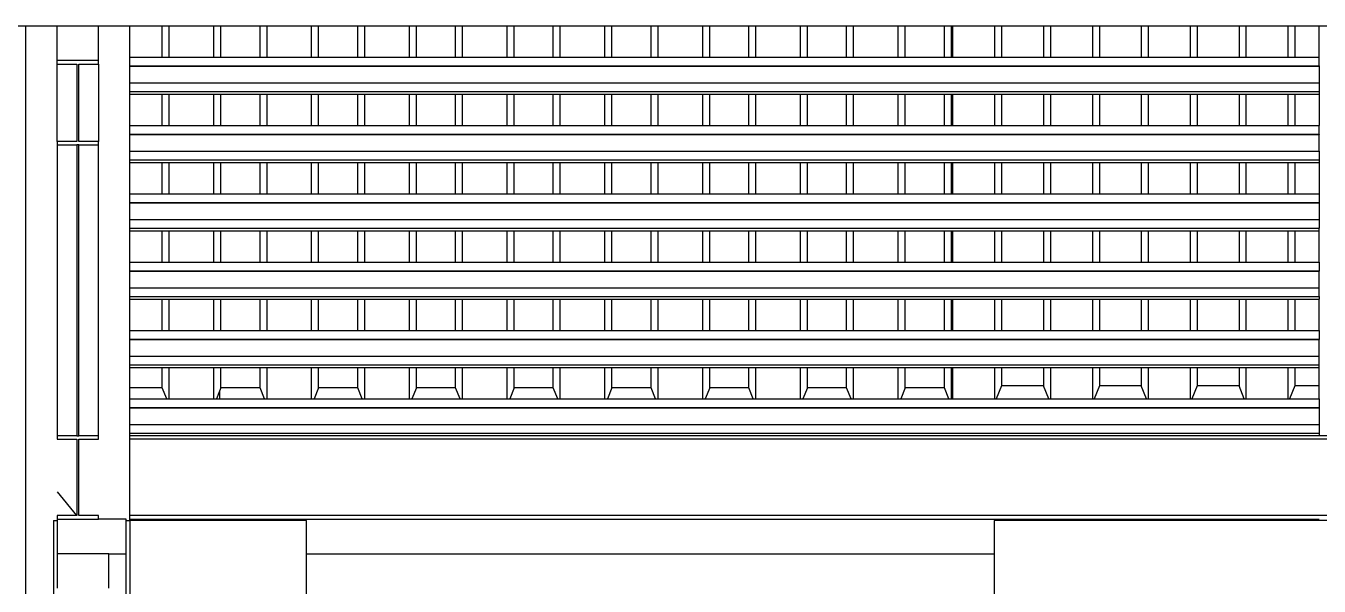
# Model space of a CAD drawing. Extents: x -49.7 to 49.7, y -10.2 to 18.8.
# Drawn here: x -10.637 to -6.901, y 11.477 to 13.094 of the extents above; entities that cross this region are included whole.
import ezdxf

# ---------------------------------------------------------------- set-up
doc = ezdxf.new("R2010")
doc.units = 0
doc.layers.get('0').update_dxf_attribs({"linetype": 'CONTINUOUS'})
doc.layers.add('SECTIONCUTEDGES', color=7, linetype='CONTINUOUS')

msp = doc.modelspace()

# ---------------------------------------------------------------- linework, layer by layer
for p, q in [((-10.7407, 13.0943), (-10.6368, 13.0943)), ((-10.6368, 8.2963), (-10.6368, 13.0943)), ((-10.6368, 13.0943), (-10.5468, 13.0943)), ((-10.5468, 13.0943), (-10.4268, 13.0943)), ((-10.5468, 12.9939), (-10.5468, 13.0943)), ((-10.4268, 13.0943), (-10.3368, 13.0943)), ((-10.4268, 12.9939), (-10.4268, 13.0943)), ((-10.3368, 13.0943), (-10.2426, 13.0943)), ((-10.3368, 13.0039), (-10.3368, 13.0943)), ((-10.2426, 13.0039), (-10.2426, 13.0943)), ((-10.2426, 13.0943), (-10.2224, 13.0943)), ((-10.2224, 13.0039), (-10.2224, 13.0943)), ((-10.2224, 13.0943), (-10.0936, 13.0943)), ((-10.0936, 13.0039), (-10.0936, 13.0943)), ((-10.0936, 13.0943), (-10.0734, 13.0943)), ((-10.0734, 13.0039), (-10.0734, 13.0943)), ((-10.0734, 13.0943), (-9.9602, 13.0943)), ((-9.9602, 13.0039), (-9.9602, 13.0943)), ((-9.9602, 13.0943), (-9.94, 13.0943)), ((-9.94, 13.0039), (-9.94, 13.0943)), ((-9.94, 13.0943), (-9.8112, 13.0943)), ((-9.8112, 13.0039), (-9.8112, 13.0943)), ((-9.8112, 13.0943), (-9.791, 13.0943)), ((-9.791, 13.0039), (-9.791, 13.0943)), ((-9.791, 13.0943), (-9.6778, 13.0943)), ((-9.6778, 13.0039), (-9.6778, 13.0943)), ((-9.6778, 13.0943), (-9.6576, 13.0943)), ((-9.6576, 13.0039), (-9.6576, 13.0943)), ((-9.6576, 13.0943), (-9.5288, 13.0943)), ((-9.5288, 13.0039), (-9.5288, 13.0943)), ((-9.5288, 13.0943), (-9.5086, 13.0943)), ((-9.5086, 13.0039), (-9.5086, 13.0943)), ((-9.5086, 13.0943), (-9.3954, 13.0943)), ((-9.3954, 13.0039), (-9.3954, 13.0943)), ((-9.3954, 13.0943), (-9.3752, 13.0943)), ((-9.3752, 13.0039), (-9.3752, 13.0943)), ((-9.3752, 13.0943), (-9.2463, 13.0943)), ((-9.2463, 13.0039), (-9.2463, 13.0943)), ((-9.2463, 13.0943), (-9.2262, 13.0943)), ((-9.2262, 13.0039), (-9.2262, 13.0943)), ((-9.2262, 13.0943), (-9.113, 13.0943)), ((-9.113, 13.0039), (-9.113, 13.0943)), ((-9.113, 13.0943), (-9.0928, 13.0943)), ((-9.0928, 13.0039), (-9.0928, 13.0943)), ((-9.0928, 13.0943), (-8.9639, 13.0943)), ((-8.9639, 13.0039), (-8.9639, 13.0943)), ((-8.9639, 13.0943), (-8.9438, 13.0943)), ((-8.9438, 13.0039), (-8.9438, 13.0943)), ((-8.9438, 13.0943), (-8.8305, 13.0943)), ((-8.8305, 13.0039), (-8.8305, 13.0943)), ((-8.8305, 13.0943), (-8.8104, 13.0943)), ((-8.8104, 13.0039), (-8.8104, 13.0943)), ((-8.8104, 13.0943), (-8.6815, 13.0943)), ((-8.6815, 13.0039), (-8.6815, 13.0943)), ((-8.6815, 13.0943), (-8.6613, 13.0943)), ((-8.6613, 13.0039), (-8.6613, 13.0943)), ((-8.6613, 13.0943), (-8.5481, 13.0943)), ((-8.5481, 13.0039), (-8.5481, 13.0943)), ((-8.5481, 13.0943), (-8.528, 13.0943)), ((-8.528, 13.0039), (-8.528, 13.0943)), ((-8.528, 13.0943), (-8.3991, 13.0943)), ((-8.3991, 13.0039), (-8.3991, 13.0943)), ((-8.3991, 13.0943), (-8.3789, 13.0943)), ((-8.3789, 13.0039), (-8.3789, 13.0943)), ((-8.3789, 13.0943), (-8.2657, 13.0943)), ((-8.2657, 13.0039), (-8.2657, 13.0943)), ((-8.2657, 13.0943), (-8.2455, 13.0943)), ((-8.2455, 13.0039), (-8.2455, 13.0943)), ((-8.2455, 13.0943), (-8.1167, 13.0943)), ((-8.1167, 13.0039), (-8.1167, 13.0943)), ((-8.1167, 13.0943), (-8.0965, 13.0943)), ((-8.0965, 13.0039), (-8.0965, 13.0943)), ((-8.0965, 13.0943), (-7.9833, 13.0943)), ((-7.9833, 13.0039), (-7.9833, 13.0943)), ((-7.9833, 13.0943), (-7.9631, 13.0943)), ((-7.9631, 13.0039), (-7.9631, 13.0943)), ((-7.9631, 13.0943), (-7.9592, 13.0943)), ((-7.9592, 13.0039), (-7.9592, 13.0943)), ((-7.9592, 13.0943), (-7.8382, 13.0943)), ((-7.8382, 13.0943), (-7.8382, 13.0039)), ((-7.8382, 13.0943), (-7.818, 13.0943)), ((-7.818, 13.0943), (-7.818, 13.0039)), ((-7.818, 13.0943), (-7.697, 13.0943)), ((-7.697, 13.0943), (-7.697, 13.0039)), ((-7.697, 13.0943), (-7.6768, 13.0943)), ((-7.6768, 13.0943), (-7.6768, 13.0039)), ((-7.6768, 13.0943), (-7.5558, 13.0943)), ((-7.5558, 13.0943), (-7.5558, 13.0039)), ((-7.5558, 13.0943), (-7.5356, 13.0943)), ((-7.5356, 13.0943), (-7.5356, 13.0039)), ((-7.5356, 13.0943), (-7.4146, 13.0943)), ((-7.4146, 13.0943), (-7.4146, 13.0039)), ((-7.4146, 13.0943), (-7.3944, 13.0943)), ((-7.3944, 13.0943), (-7.3944, 13.0039)), ((-7.3944, 13.0943), (-7.2734, 13.0943)), ((-7.2734, 13.0943), (-7.2734, 13.0039)), ((-7.2734, 13.0943), (-7.2532, 13.0943)), ((-7.2532, 13.0943), (-7.2532, 13.0039)), ((-7.2532, 13.0943), (-7.1321, 13.0943)), ((-7.1321, 13.0943), (-7.1321, 13.0039)), ((-7.1321, 13.0943), (-7.112, 13.0943)), ((-7.112, 13.0943), (-7.112, 13.0039)), ((-7.112, 13.0943), (-6.9909, 13.0943)), ((-6.9909, 13.0943), (-6.9909, 13.0039)), ((-6.9909, 13.0943), (-6.9708, 13.0943)), ((-6.9708, 13.0943), (-6.9708, 13.0039)), ((-6.9708, 13.0943), (-6.9007, 13.0943)), ((-6.9007, 13.0943), (-6.7968, 13.0943)), ((-6.9007, 13.0039), (-6.9007, 13.0943)), ((-10.3368, 13.0039), (-10.2426, 13.0039)), ((-10.3368, 12.9792), (-10.3368, 13.0039)), ((-10.2426, 13.0039), (-10.2224, 13.0039)), ((-10.2224, 13.0039), (-10.0936, 13.0039)), ((-10.0936, 13.0039), (-10.0734, 13.0039)), ((-10.0734, 13.0039), (-9.9602, 13.0039)), ((-9.9602, 13.0039), (-9.94, 13.0039)), ((-9.94, 13.0039), (-9.8112, 13.0039)), ((-9.8112, 13.0039), (-9.791, 13.0039)), ((-9.791, 13.0039), (-9.6778, 13.0039)), ((-9.6778, 13.0039), (-9.6576, 13.0039)), ((-9.6576, 13.0039), (-9.5288, 13.0039)), ((-9.5288, 13.0039), (-9.5086, 13.0039)), ((-9.5086, 13.0039), (-9.3954, 13.0039)), ((-9.3954, 13.0039), (-9.3752, 13.0039)), ((-9.3752, 13.0039), (-9.2463, 13.0039)), ((-9.2463, 13.0039), (-9.2262, 13.0039)), ((-9.2262, 13.0039), (-9.113, 13.0039)), ((-9.113, 13.0039), (-9.0928, 13.0039)), ((-9.0928, 13.0039), (-8.9639, 13.0039)), ((-8.9639, 13.0039), (-8.9438, 13.0039)), ((-8.9438, 13.0039), (-8.8305, 13.0039)), ((-8.8305, 13.0039), (-8.8104, 13.0039)), ((-8.8104, 13.0039), (-8.6815, 13.0039)), ((-8.6815, 13.0039), (-8.6613, 13.0039)), ((-8.6613, 13.0039), (-8.5481, 13.0039)), ((-8.5481, 13.0039), (-8.528, 13.0039)), ((-8.528, 13.0039), (-8.3991, 13.0039)), ((-8.3991, 13.0039), (-8.3789, 13.0039)), ((-8.3789, 13.0039), (-8.2657, 13.0039)), ((-8.2657, 13.0039), (-8.2455, 13.0039)), ((-8.2455, 13.0039), (-8.1167, 13.0039)), ((-8.1167, 13.0039), (-8.0965, 13.0039)), ((-8.0965, 13.0039), (-7.9833, 13.0039)), ((-7.9833, 13.0039), (-7.9631, 13.0039)), ((-7.9631, 13.0039), (-7.9592, 13.0039)), ((-7.9592, 13.0039), (-7.8382, 13.0039)), ((-7.8382, 13.0039), (-7.818, 13.0039)), ((-7.818, 13.0039), (-7.697, 13.0039)), ((-7.697, 13.0039), (-7.6768, 13.0039)), ((-7.6768, 13.0039), (-7.5558, 13.0039)), ((-7.5558, 13.0039), (-7.5356, 13.0039)), ((-7.5356, 13.0039), (-7.4146, 13.0039)), ((-7.4146, 13.0039), (-7.3944, 13.0039)), ((-7.3944, 13.0039), (-7.2734, 13.0039)), ((-7.2734, 13.0039), (-7.2532, 13.0039)), ((-7.2532, 13.0039), (-7.1321, 13.0039)), ((-7.1321, 13.0039), (-7.112, 13.0039)), ((-7.112, 13.0039), (-6.9909, 13.0039)), ((-6.9909, 13.0039), (-6.9708, 13.0039)), ((-6.9708, 13.0039), (-6.9007, 13.0039)), ((-6.9007, 12.9792), (-6.9007, 13.0039)), ((-10.5468, 12.7605), (-10.5468, 12.9839)), ((-10.4268, 12.9839), (-10.4268, 12.7605)), ((-10.3368, 12.9792), (-6.9007, 12.9792)), ((-10.3368, 12.9784), (-10.3368, 12.9792)), ((-10.3368, 12.9784), (-6.9007, 12.9784)), ((-10.3368, 12.9299), (-10.3368, 12.9784)), ((-6.9007, 12.9792), (-6.9007, 12.9784)), ((-6.9007, 12.9784), (-6.9007, 12.9299)), ((-10.3368, 12.9299), (-6.9007, 12.9299)), ((-10.3368, 12.9052), (-10.3368, 12.9299)), ((-6.9007, 12.9299), (-6.9007, 12.9052)), ((-10.3368, 12.9052), (-6.9007, 12.9052)), ((-10.3368, 12.897), (-10.3368, 12.9052)), ((-10.3368, 12.897), (-10.2426, 12.897)), ((-10.3368, 12.8066), (-10.3368, 12.897)), ((-10.2426, 12.8066), (-10.2426, 12.897)), ((-10.2426, 12.897), (-10.2224, 12.897)), ((-10.2224, 12.8066), (-10.2224, 12.897)), ((-10.2224, 12.897), (-10.0936, 12.897)), ((-10.0936, 12.8066), (-10.0936, 12.897)), ((-10.0936, 12.897), (-10.0734, 12.897)), ((-10.0734, 12.8066), (-10.0734, 12.897)), ((-10.0734, 12.897), (-9.9602, 12.897)), ((-9.9602, 12.8066), (-9.9602, 12.897)), ((-9.9602, 12.897), (-9.94, 12.897)), ((-9.94, 12.8066), (-9.94, 12.897)), ((-9.94, 12.897), (-9.8112, 12.897)), ((-9.8112, 12.8066), (-9.8112, 12.897)), ((-9.8112, 12.897), (-9.791, 12.897)), ((-9.791, 12.8066), (-9.791, 12.897)), ((-9.791, 12.897), (-9.6778, 12.897)), ((-9.6778, 12.8066), (-9.6778, 12.897)), ((-9.6778, 12.897), (-9.6576, 12.897)), ((-9.6576, 12.8066), (-9.6576, 12.897)), ((-9.6576, 12.897), (-9.5288, 12.897)), ((-9.5288, 12.8066), (-9.5288, 12.897)), ((-9.5288, 12.897), (-9.5086, 12.897)), ((-9.5086, 12.8066), (-9.5086, 12.897)), ((-9.5086, 12.897), (-9.3954, 12.897)), ((-9.3954, 12.8066), (-9.3954, 12.897)), ((-9.3954, 12.897), (-9.3752, 12.897)), ((-9.3752, 12.8066), (-9.3752, 12.897)), ((-9.3752, 12.897), (-9.2463, 12.897)), ((-9.2463, 12.8066), (-9.2463, 12.897)), ((-9.2463, 12.897), (-9.2262, 12.897)), ((-9.2262, 12.8066), (-9.2262, 12.897)), ((-9.2262, 12.897), (-9.113, 12.897)), ((-9.113, 12.8066), (-9.113, 12.897)), ((-9.113, 12.897), (-9.0928, 12.897)), ((-9.0928, 12.8066), (-9.0928, 12.897)), ((-9.0928, 12.897), (-8.9639, 12.897)), ((-8.9639, 12.8066), (-8.9639, 12.897)), ((-8.9639, 12.897), (-8.9438, 12.897)), ((-8.9438, 12.8066), (-8.9438, 12.897)), ((-8.9438, 12.897), (-8.8305, 12.897)), ((-8.8305, 12.8066), (-8.8305, 12.897)), ((-8.8305, 12.897), (-8.8104, 12.897)), ((-8.8104, 12.8066), (-8.8104, 12.897)), ((-8.8104, 12.897), (-8.6815, 12.897)), ((-8.6815, 12.8066), (-8.6815, 12.897)), ((-8.6815, 12.897), (-8.6613, 12.897)), ((-8.6613, 12.8066), (-8.6613, 12.897)), ((-8.6613, 12.897), (-8.5481, 12.897)), ((-8.5481, 12.8066), (-8.5481, 12.897)), ((-8.5481, 12.897), (-8.528, 12.897)), ((-8.528, 12.8066), (-8.528, 12.897)), ((-8.528, 12.897), (-8.3991, 12.897)), ((-8.3991, 12.8066), (-8.3991, 12.897)), ((-8.3991, 12.897), (-8.3789, 12.897)), ((-8.3789, 12.8066), (-8.3789, 12.897)), ((-8.3789, 12.897), (-8.2657, 12.897)), ((-8.2657, 12.8066), (-8.2657, 12.897)), ((-8.2657, 12.897), (-8.2455, 12.897)), ((-8.2455, 12.8066), (-8.2455, 12.897)), ((-8.2455, 12.897), (-8.1167, 12.897)), ((-8.1167, 12.8066), (-8.1167, 12.897)), ((-8.1167, 12.897), (-8.0965, 12.897)), ((-8.0965, 12.8066), (-8.0965, 12.897)), ((-8.0965, 12.897), (-7.9833, 12.897)), ((-7.9833, 12.8066), (-7.9833, 12.897)), ((-7.9833, 12.897), (-7.9631, 12.897)), ((-7.9631, 12.8066), (-7.9631, 12.897)), ((-7.9631, 12.897), (-7.9592, 12.897)), ((-7.9592, 12.8066), (-7.9592, 12.897)), ((-7.9592, 12.897), (-7.8382, 12.897)), ((-7.8382, 12.897), (-7.8382, 12.8066)), ((-7.8382, 12.897), (-7.818, 12.897)), ((-7.818, 12.897), (-7.818, 12.8066)), ((-7.818, 12.897), (-7.697, 12.897)), ((-7.697, 12.897), (-7.697, 12.8066)), ((-7.697, 12.897), (-7.6768, 12.897)), ((-7.6768, 12.897), (-7.6768, 12.8066)), ((-7.6768, 12.897), (-7.5558, 12.897)), ((-7.5558, 12.897), (-7.5558, 12.8066)), ((-7.5558, 12.897), (-7.5356, 12.897)), ((-7.5356, 12.897), (-7.5356, 12.8066)), ((-7.5356, 12.897), (-7.4146, 12.897)), ((-7.4146, 12.897), (-7.4146, 12.8066)), ((-7.4146, 12.897), (-7.3944, 12.897)), ((-7.3944, 12.897), (-7.3944, 12.8066)), ((-7.3944, 12.897), (-7.2734, 12.897)), ((-7.2734, 12.897), (-7.2734, 12.8066)), ((-7.2734, 12.897), (-7.2532, 12.897)), ((-7.2532, 12.897), (-7.2532, 12.8066)), ((-7.2532, 12.897), (-7.1321, 12.897)), ((-7.1321, 12.897), (-7.1321, 12.8066)), ((-7.1321, 12.897), (-7.112, 12.897)), ((-7.112, 12.897), (-7.112, 12.8066)), ((-7.112, 12.897), (-6.9909, 12.897)), ((-6.9909, 12.897), (-6.9909, 12.8066)), ((-6.9909, 12.897), (-6.9708, 12.897)), ((-6.9708, 12.897), (-6.9708, 12.8066)), ((-6.9708, 12.897), (-6.9007, 12.897)), ((-6.9007, 12.9052), (-6.9007, 12.897)), ((-6.9007, 12.897), (-6.9007, 12.8066)), ((-10.3368, 12.8066), (-10.2426, 12.8066)), ((-10.3368, 12.7819), (-10.3368, 12.8066)), ((-10.3368, 12.7819), (-6.9007, 12.7819)), ((-10.3368, 12.7811), (-10.3368, 12.7819)), ((-10.3368, 12.7811), (-6.9007, 12.7811)), ((-10.3368, 12.7326), (-10.3368, 12.7811)), ((-10.2426, 12.8066), (-10.2224, 12.8066)), ((-10.2224, 12.8066), (-10.0936, 12.8066)), ((-10.0936, 12.8066), (-10.0734, 12.8066)), ((-10.0734, 12.8066), (-9.9602, 12.8066)), ((-9.9602, 12.8066), (-9.94, 12.8066)), ((-9.94, 12.8066), (-9.8112, 12.8066)), ((-9.8112, 12.8066), (-9.791, 12.8066)), ((-9.791, 12.8066), (-9.6778, 12.8066)), ((-9.6778, 12.8066), (-9.6576, 12.8066)), ((-9.6576, 12.8066), (-9.5288, 12.8066)), ((-9.5288, 12.8066), (-9.5086, 12.8066)), ((-9.5086, 12.8066), (-9.3954, 12.8066)), ((-9.3954, 12.8066), (-9.3752, 12.8066)), ((-9.3752, 12.8066), (-9.2463, 12.8066)), ((-9.2463, 12.8066), (-9.2262, 12.8066)), ((-9.2262, 12.8066), (-9.113, 12.8066)), ((-9.113, 12.8066), (-9.0928, 12.8066)), ((-9.0928, 12.8066), (-8.9639, 12.8066)), ((-8.9639, 12.8066), (-8.9438, 12.8066)), ((-8.9438, 12.8066), (-8.8305, 12.8066)), ((-8.8305, 12.8066), (-8.8104, 12.8066)), ((-8.8104, 12.8066), (-8.6815, 12.8066)), ((-8.6815, 12.8066), (-8.6613, 12.8066)), ((-8.6613, 12.8066), (-8.5481, 12.8066)), ((-8.5481, 12.8066), (-8.528, 12.8066)), ((-8.528, 12.8066), (-8.3991, 12.8066)), ((-8.3991, 12.8066), (-8.3789, 12.8066)), ((-8.3789, 12.8066), (-8.2657, 12.8066)), ((-8.2657, 12.8066), (-8.2455, 12.8066)), ((-8.2455, 12.8066), (-8.1167, 12.8066)), ((-8.1167, 12.8066), (-8.0965, 12.8066)), ((-8.0965, 12.8066), (-7.9833, 12.8066)), ((-7.9833, 12.8066), (-7.9631, 12.8066)), ((-7.9631, 12.8066), (-7.9592, 12.8066)), ((-7.9592, 12.8066), (-7.8382, 12.8066)), ((-7.8382, 12.8066), (-7.818, 12.8066)), ((-7.818, 12.8066), (-7.697, 12.8066)), ((-7.697, 12.8066), (-7.6768, 12.8066)), ((-7.6768, 12.8066), (-7.5558, 12.8066)), ((-7.5558, 12.8066), (-7.5356, 12.8066)), ((-7.5356, 12.8066), (-7.4146, 12.8066)), ((-7.4146, 12.8066), (-7.3944, 12.8066)), ((-7.3944, 12.8066), (-7.2734, 12.8066)), ((-7.2734, 12.8066), (-7.2532, 12.8066)), ((-7.2532, 12.8066), (-7.1321, 12.8066)), ((-7.1321, 12.8066), (-7.112, 12.8066)), ((-7.112, 12.8066), (-6.9909, 12.8066)), ((-6.9909, 12.8066), (-6.9708, 12.8066)), ((-6.9708, 12.8066), (-6.9007, 12.8066)), ((-6.9007, 12.7819), (-6.9007, 12.8066)), ((-6.9007, 12.7819), (-6.9007, 12.7811)), ((-6.9007, 12.7326), (-6.9007, 12.7811)), ((-10.5468, 12.7506), (-10.5468, 11.9106)), ((-10.4268, 11.9106), (-10.4268, 12.7506)), ((-10.3368, 12.7326), (-6.9007, 12.7326)), ((-10.3368, 12.7079), (-10.3368, 12.7326)), ((-10.3368, 12.7079), (-6.9007, 12.7079)), ((-10.3368, 12.6997), (-10.3368, 12.7079)), ((-6.9007, 12.7326), (-6.9007, 12.7079)), ((-6.9007, 12.7079), (-6.9007, 12.6997)), ((-10.3368, 12.6997), (-10.2426, 12.6997)), ((-10.3368, 12.6093), (-10.3368, 12.6997)), ((-10.2426, 12.6093), (-10.2426, 12.6997)), ((-10.2426, 12.6997), (-10.2224, 12.6997)), ((-10.2224, 12.6093), (-10.2224, 12.6997)), ((-10.2224, 12.6997), (-10.0936, 12.6997)), ((-10.0936, 12.6093), (-10.0936, 12.6997)), ((-10.0936, 12.6997), (-10.0734, 12.6997)), ((-10.0734, 12.6093), (-10.0734, 12.6997)), ((-10.0734, 12.6997), (-9.9602, 12.6997)), ((-9.9602, 12.6093), (-9.9602, 12.6997)), ((-9.9602, 12.6997), (-9.94, 12.6997)), ((-9.94, 12.6093), (-9.94, 12.6997)), ((-9.94, 12.6997), (-9.8112, 12.6997)), ((-9.8112, 12.6093), (-9.8112, 12.6997)), ((-9.8112, 12.6997), (-9.791, 12.6997)), ((-9.791, 12.6093), (-9.791, 12.6997)), ((-9.791, 12.6997), (-9.6778, 12.6997)), ((-9.6778, 12.6093), (-9.6778, 12.6997)), ((-9.6778, 12.6997), (-9.6576, 12.6997)), ((-9.6576, 12.6093), (-9.6576, 12.6997)), ((-9.6576, 12.6997), (-9.5288, 12.6997)), ((-9.5288, 12.6093), (-9.5288, 12.6997)), ((-9.5288, 12.6997), (-9.5086, 12.6997)), ((-9.5086, 12.6093), (-9.5086, 12.6997)), ((-9.5086, 12.6997), (-9.3954, 12.6997)), ((-9.3954, 12.6093), (-9.3954, 12.6997)), ((-9.3954, 12.6997), (-9.3752, 12.6997)), ((-9.3752, 12.6093), (-9.3752, 12.6997)), ((-9.3752, 12.6997), (-9.2463, 12.6997)), ((-9.2463, 12.6093), (-9.2463, 12.6997)), ((-9.2463, 12.6997), (-9.2262, 12.6997)), ((-9.2262, 12.6093), (-9.2262, 12.6997)), ((-9.2262, 12.6997), (-9.113, 12.6997)), ((-9.113, 12.6093), (-9.113, 12.6997)), ((-9.113, 12.6997), (-9.0928, 12.6997)), ((-9.0928, 12.6093), (-9.0928, 12.6997)), ((-9.0928, 12.6997), (-8.9639, 12.6997)), ((-8.9639, 12.6093), (-8.9639, 12.6997)), ((-8.9639, 12.6997), (-8.9438, 12.6997)), ((-8.9438, 12.6093), (-8.9438, 12.6997)), ((-8.9438, 12.6997), (-8.8305, 12.6997)), ((-8.8305, 12.6093), (-8.8305, 12.6997)), ((-8.8305, 12.6997), (-8.8104, 12.6997)), ((-8.8104, 12.6093), (-8.8104, 12.6997)), ((-8.8104, 12.6997), (-8.6815, 12.6997)), ((-8.6815, 12.6093), (-8.6815, 12.6997)), ((-8.6815, 12.6997), (-8.6613, 12.6997)), ((-8.6613, 12.6093), (-8.6613, 12.6997)), ((-8.6613, 12.6997), (-8.5481, 12.6997)), ((-8.5481, 12.6093), (-8.5481, 12.6997)), ((-8.5481, 12.6997), (-8.528, 12.6997)), ((-8.528, 12.6093), (-8.528, 12.6997)), ((-8.528, 12.6997), (-8.3991, 12.6997)), ((-8.3991, 12.6093), (-8.3991, 12.6997)), ((-8.3991, 12.6997), (-8.3789, 12.6997)), ((-8.3789, 12.6093), (-8.3789, 12.6997)), ((-8.3789, 12.6997), (-8.2657, 12.6997)), ((-8.2657, 12.6093), (-8.2657, 12.6997)), ((-8.2657, 12.6997), (-8.2455, 12.6997)), ((-8.2455, 12.6093), (-8.2455, 12.6997)), ((-8.2455, 12.6997), (-8.1167, 12.6997)), ((-8.1167, 12.6093), (-8.1167, 12.6997)), ((-8.1167, 12.6997), (-8.0965, 12.6997)), ((-8.0965, 12.6093), (-8.0965, 12.6997)), ((-8.0965, 12.6997), (-7.9833, 12.6997)), ((-7.9833, 12.6093), (-7.9833, 12.6997)), ((-7.9833, 12.6997), (-7.9631, 12.6997)), ((-7.9631, 12.6093), (-7.9631, 12.6997)), ((-7.9631, 12.6997), (-7.9592, 12.6997)), ((-7.9592, 12.6093), (-7.9592, 12.6997)), ((-7.9592, 12.6997), (-7.8382, 12.6997)), ((-7.8382, 12.6997), (-7.8382, 12.6093)), ((-7.8382, 12.6997), (-7.818, 12.6997)), ((-7.818, 12.6997), (-7.818, 12.6093)), ((-7.818, 12.6997), (-7.697, 12.6997)), ((-7.697, 12.6997), (-7.697, 12.6093)), ((-7.697, 12.6997), (-7.6768, 12.6997)), ((-7.6768, 12.6997), (-7.6768, 12.6093)), ((-7.6768, 12.6997), (-7.5558, 12.6997)), ((-7.5558, 12.6997), (-7.5558, 12.6093)), ((-7.5558, 12.6997), (-7.5356, 12.6997)), ((-7.5356, 12.6997), (-7.5356, 12.6093)), ((-7.5356, 12.6997), (-7.4146, 12.6997)), ((-7.4146, 12.6997), (-7.4146, 12.6093)), ((-7.4146, 12.6997), (-7.3944, 12.6997)), ((-7.3944, 12.6997), (-7.3944, 12.6093)), ((-7.3944, 12.6997), (-7.2734, 12.6997)), ((-7.2734, 12.6997), (-7.2734, 12.6093)), ((-7.2734, 12.6997), (-7.2532, 12.6997)), ((-7.2532, 12.6997), (-7.2532, 12.6093)), ((-7.2532, 12.6997), (-7.1321, 12.6997)), ((-7.1321, 12.6997), (-7.1321, 12.6093)), ((-7.1321, 12.6997), (-7.112, 12.6997)), ((-7.112, 12.6997), (-7.112, 12.6093)), ((-7.112, 12.6997), (-6.9909, 12.6997)), ((-6.9909, 12.6997), (-6.9909, 12.6093)), ((-6.9909, 12.6997), (-6.9708, 12.6997)), ((-6.9708, 12.6997), (-6.9708, 12.6093)), ((-6.9708, 12.6997), (-6.9007, 12.6997)), ((-6.9007, 12.6997), (-6.9007, 12.6093)), ((-10.3368, 12.6093), (-10.2426, 12.6093)), ((-10.3368, 12.5846), (-10.3368, 12.6093)), ((-10.2426, 12.6093), (-10.2224, 12.6093)), ((-10.2224, 12.6093), (-10.0936, 12.6093)), ((-10.0936, 12.6093), (-10.0734, 12.6093)), ((-10.0734, 12.6093), (-9.9602, 12.6093)), ((-9.9602, 12.6093), (-9.94, 12.6093)), ((-9.94, 12.6093), (-9.8112, 12.6093)), ((-9.8112, 12.6093), (-9.791, 12.6093)), ((-9.791, 12.6093), (-9.6778, 12.6093)), ((-9.6778, 12.6093), (-9.6576, 12.6093)), ((-9.6576, 12.6093), (-9.5288, 12.6093)), ((-9.5288, 12.6093), (-9.5086, 12.6093)), ((-9.5086, 12.6093), (-9.3954, 12.6093)), ((-9.3954, 12.6093), (-9.3752, 12.6093)), ((-9.3752, 12.6093), (-9.2463, 12.6093)), ((-9.2463, 12.6093), (-9.2262, 12.6093)), ((-9.2262, 12.6093), (-9.113, 12.6093)), ((-9.113, 12.6093), (-9.0928, 12.6093)), ((-9.0928, 12.6093), (-8.9639, 12.6093)), ((-8.9639, 12.6093), (-8.9438, 12.6093)), ((-8.9438, 12.6093), (-8.8305, 12.6093)), ((-8.8305, 12.6093), (-8.8104, 12.6093)), ((-8.8104, 12.6093), (-8.6815, 12.6093)), ((-8.6815, 12.6093), (-8.6613, 12.6093)), ((-8.6613, 12.6093), (-8.5481, 12.6093)), ((-8.5481, 12.6093), (-8.528, 12.6093)), ((-8.528, 12.6093), (-8.3991, 12.6093)), ((-8.3991, 12.6093), (-8.3789, 12.6093)), ((-8.3789, 12.6093), (-8.2657, 12.6093)), ((-8.2657, 12.6093), (-8.2455, 12.6093)), ((-8.2455, 12.6093), (-8.1167, 12.6093)), ((-8.1167, 12.6093), (-8.0965, 12.6093)), ((-8.0965, 12.6093), (-7.9833, 12.6093)), ((-7.9833, 12.6093), (-7.9631, 12.6093)), ((-7.9631, 12.6093), (-7.9592, 12.6093)), ((-7.9592, 12.6093), (-7.8382, 12.6093)), ((-7.8382, 12.6093), (-7.818, 12.6093)), ((-7.818, 12.6093), (-7.697, 12.6093)), ((-7.697, 12.6093), (-7.6768, 12.6093)), ((-7.6768, 12.6093), (-7.5558, 12.6093)), ((-7.5558, 12.6093), (-7.5356, 12.6093)), ((-7.5356, 12.6093), (-7.4146, 12.6093)), ((-7.4146, 12.6093), (-7.3944, 12.6093)), ((-7.3944, 12.6093), (-7.2734, 12.6093)), ((-7.2734, 12.6093), (-7.2532, 12.6093)), ((-7.2532, 12.6093), (-7.1321, 12.6093)), ((-7.1321, 12.6093), (-7.112, 12.6093)), ((-7.112, 12.6093), (-6.9909, 12.6093)), ((-6.9909, 12.6093), (-6.9708, 12.6093)), ((-6.9708, 12.6093), (-6.9007, 12.6093)), ((-6.9007, 12.6093), (-6.9007, 12.5846)), ((-10.3368, 12.5846), (-6.9007, 12.5846)), ((-10.3368, 12.5838), (-10.3368, 12.5846)), ((-10.3368, 12.5838), (-6.9007, 12.5838)), ((-10.3368, 12.5353), (-10.3368, 12.5838)), ((-6.9007, 12.5846), (-6.9007, 12.5838)), ((-6.9007, 12.5838), (-6.9007, 12.5353)), ((-10.3368, 12.5353), (-6.9007, 12.5353)), ((-10.3368, 12.5107), (-10.3368, 12.5353)), ((-6.9007, 12.5353), (-6.9007, 12.5107)), ((-10.3368, 12.5107), (-6.9007, 12.5107)), ((-10.3368, 12.5024), (-10.3368, 12.5107)), ((-10.3368, 12.5024), (-10.2426, 12.5024)), ((-10.3368, 12.412), (-10.3368, 12.5024)), ((-10.2426, 12.412), (-10.2426, 12.5024)), ((-10.2426, 12.5024), (-10.2224, 12.5024)), ((-10.2224, 12.412), (-10.2224, 12.5024)), ((-10.2224, 12.5024), (-10.0936, 12.5024)), ((-10.0936, 12.412), (-10.0936, 12.5024)), ((-10.0936, 12.5024), (-10.0734, 12.5024)), ((-10.0734, 12.412), (-10.0734, 12.5024)), ((-10.0734, 12.5024), (-9.9602, 12.5024)), ((-9.9602, 12.412), (-9.9602, 12.5024)), ((-9.9602, 12.5024), (-9.94, 12.5024)), ((-9.94, 12.412), (-9.94, 12.5024)), ((-9.94, 12.5024), (-9.8112, 12.5024)), ((-9.8112, 12.412), (-9.8112, 12.5024)), ((-9.8112, 12.5024), (-9.791, 12.5024)), ((-9.791, 12.412), (-9.791, 12.5024)), ((-9.791, 12.5024), (-9.6778, 12.5024)), ((-9.6778, 12.412), (-9.6778, 12.5024)), ((-9.6778, 12.5024), (-9.6576, 12.5024)), ((-9.6576, 12.412), (-9.6576, 12.5024)), ((-9.6576, 12.5024), (-9.5288, 12.5024)), ((-9.5288, 12.412), (-9.5288, 12.5024)), ((-9.5288, 12.5024), (-9.5086, 12.5024)), ((-9.5086, 12.412), (-9.5086, 12.5024)), ((-9.5086, 12.5024), (-9.3954, 12.5024)), ((-9.3954, 12.412), (-9.3954, 12.5024)), ((-9.3954, 12.5024), (-9.3752, 12.5024)), ((-9.3752, 12.412), (-9.3752, 12.5024)), ((-9.3752, 12.5024), (-9.2463, 12.5024)), ((-9.2463, 12.412), (-9.2463, 12.5024)), ((-9.2463, 12.5024), (-9.2262, 12.5024)), ((-9.2262, 12.412), (-9.2262, 12.5024)), ((-9.2262, 12.5024), (-9.113, 12.5024)), ((-9.113, 12.412), (-9.113, 12.5024)), ((-9.113, 12.5024), (-9.0928, 12.5024)), ((-9.0928, 12.412), (-9.0928, 12.5024)), ((-9.0928, 12.5024), (-8.9639, 12.5024)), ((-8.9639, 12.412), (-8.9639, 12.5024)), ((-8.9639, 12.5024), (-8.9438, 12.5024)), ((-8.9438, 12.412), (-8.9438, 12.5024)), ((-8.9438, 12.5024), (-8.8305, 12.5024)), ((-8.8305, 12.412), (-8.8305, 12.5024)), ((-8.8305, 12.5024), (-8.8104, 12.5024)), ((-8.8104, 12.412), (-8.8104, 12.5024)), ((-8.8104, 12.5024), (-8.6815, 12.5024)), ((-8.6815, 12.412), (-8.6815, 12.5024)), ((-8.6815, 12.5024), (-8.6613, 12.5024)), ((-8.6613, 12.412), (-8.6613, 12.5024)), ((-8.6613, 12.5024), (-8.5481, 12.5024)), ((-8.5481, 12.412), (-8.5481, 12.5024)), ((-8.5481, 12.5024), (-8.528, 12.5024)), ((-8.528, 12.412), (-8.528, 12.5024)), ((-8.528, 12.5024), (-8.3991, 12.5024)), ((-8.3991, 12.412), (-8.3991, 12.5024)), ((-8.3991, 12.5024), (-8.3789, 12.5024)), ((-8.3789, 12.412), (-8.3789, 12.5024)), ((-8.3789, 12.5024), (-8.2657, 12.5024)), ((-8.2657, 12.412), (-8.2657, 12.5024)), ((-8.2657, 12.5024), (-8.2455, 12.5024)), ((-8.2455, 12.412), (-8.2455, 12.5024)), ((-8.2455, 12.5024), (-8.1167, 12.5024)), ((-8.1167, 12.412), (-8.1167, 12.5024)), ((-8.1167, 12.5024), (-8.0965, 12.5024)), ((-8.0965, 12.412), (-8.0965, 12.5024)), ((-8.0965, 12.5024), (-7.9833, 12.5024)), ((-7.9833, 12.412), (-7.9833, 12.5024)), ((-7.9833, 12.5024), (-7.9631, 12.5024)), ((-7.9631, 12.412), (-7.9631, 12.5024)), ((-7.9631, 12.5024), (-7.9592, 12.5024)), ((-7.9592, 12.412), (-7.9592, 12.5024)), ((-7.9592, 12.5024), (-7.8382, 12.5024)), ((-7.8382, 12.5024), (-7.8382, 12.412)), ((-7.8382, 12.5024), (-7.818, 12.5024)), ((-7.818, 12.5024), (-7.818, 12.412)), ((-7.818, 12.5024), (-7.697, 12.5024)), ((-7.697, 12.5024), (-7.697, 12.412)), ((-7.697, 12.5024), (-7.6768, 12.5024)), ((-7.6768, 12.5024), (-7.6768, 12.412)), ((-7.6768, 12.5024), (-7.5558, 12.5024)), ((-7.5558, 12.5024), (-7.5558, 12.412)), ((-7.5558, 12.5024), (-7.5356, 12.5024)), ((-7.5356, 12.5024), (-7.5356, 12.412)), ((-7.5356, 12.5024), (-7.4146, 12.5024)), ((-7.4146, 12.5024), (-7.4146, 12.412)), ((-7.4146, 12.5024), (-7.3944, 12.5024)), ((-7.3944, 12.5024), (-7.3944, 12.412)), ((-7.3944, 12.5024), (-7.2734, 12.5024)), ((-7.2734, 12.5024), (-7.2734, 12.412)), ((-7.2734, 12.5024), (-7.2532, 12.5024)), ((-7.2532, 12.5024), (-7.2532, 12.412)), ((-7.2532, 12.5024), (-7.1321, 12.5024)), ((-7.1321, 12.5024), (-7.1321, 12.412)), ((-7.1321, 12.5024), (-7.112, 12.5024)), ((-7.112, 12.5024), (-7.112, 12.412)), ((-7.112, 12.5024), (-6.9909, 12.5024)), ((-6.9909, 12.5024), (-6.9909, 12.412)), ((-6.9909, 12.5024), (-6.9708, 12.5024)), ((-6.9708, 12.5024), (-6.9708, 12.412)), ((-6.9708, 12.5024), (-6.9007, 12.5024)), ((-6.9007, 12.5024), (-6.9007, 12.5107)), ((-6.9007, 12.412), (-6.9007, 12.5024)), ((-10.3368, 12.412), (-10.2426, 12.412)), ((-10.3368, 12.3874), (-10.3368, 12.412)), ((-10.2426, 12.412), (-10.2224, 12.412)), ((-10.2224, 12.412), (-10.0936, 12.412)), ((-10.0936, 12.412), (-10.0734, 12.412)), ((-10.0734, 12.412), (-9.9602, 12.412)), ((-9.9602, 12.412), (-9.94, 12.412)), ((-9.94, 12.412), (-9.8112, 12.412)), ((-9.8112, 12.412), (-9.791, 12.412)), ((-9.791, 12.412), (-9.6778, 12.412)), ((-9.6778, 12.412), (-9.6576, 12.412)), ((-9.6576, 12.412), (-9.5288, 12.412)), ((-9.5288, 12.412), (-9.5086, 12.412)), ((-9.5086, 12.412), (-9.3954, 12.412)), ((-9.3954, 12.412), (-9.3752, 12.412)), ((-9.3752, 12.412), (-9.2463, 12.412)), ((-9.2463, 12.412), (-9.2262, 12.412)), ((-9.2262, 12.412), (-9.113, 12.412)), ((-9.113, 12.412), (-9.0928, 12.412)), ((-9.0928, 12.412), (-8.9639, 12.412)), ((-8.9639, 12.412), (-8.9438, 12.412)), ((-8.9438, 12.412), (-8.8305, 12.412)), ((-8.8305, 12.412), (-8.8104, 12.412)), ((-8.8104, 12.412), (-8.6815, 12.412)), ((-8.6815, 12.412), (-8.6613, 12.412)), ((-8.6613, 12.412), (-8.5481, 12.412)), ((-8.5481, 12.412), (-8.528, 12.412)), ((-8.528, 12.412), (-8.3991, 12.412)), ((-8.3991, 12.412), (-8.3789, 12.412)), ((-8.3789, 12.412), (-8.2657, 12.412)), ((-8.2657, 12.412), (-8.2455, 12.412)), ((-8.2455, 12.412), (-8.1167, 12.412)), ((-8.1167, 12.412), (-8.0965, 12.412)), ((-8.0965, 12.412), (-7.9833, 12.412)), ((-7.9833, 12.412), (-7.9631, 12.412)), ((-7.9631, 12.412), (-7.9592, 12.412)), ((-7.9592, 12.412), (-7.8382, 12.412)), ((-7.8382, 12.412), (-7.818, 12.412)), ((-7.818, 12.412), (-7.697, 12.412)), ((-7.697, 12.412), (-7.6768, 12.412)), ((-7.6768, 12.412), (-7.5558, 12.412)), ((-7.5558, 12.412), (-7.5356, 12.412)), ((-7.5356, 12.412), (-7.4146, 12.412)), ((-7.4146, 12.412), (-7.3944, 12.412)), ((-7.3944, 12.412), (-7.2734, 12.412)), ((-7.2734, 12.412), (-7.2532, 12.412)), ((-7.2532, 12.412), (-7.1321, 12.412)), ((-7.1321, 12.412), (-7.112, 12.412)), ((-7.112, 12.412), (-6.9909, 12.412)), ((-6.9909, 12.412), (-6.9708, 12.412)), ((-6.9708, 12.412), (-6.9007, 12.412)), ((-6.9007, 12.412), (-6.9007, 12.3874)), ((-10.3368, 12.3874), (-6.9007, 12.3874)), ((-10.3368, 12.3865), (-10.3368, 12.3874)), ((-10.3368, 12.3865), (-6.9007, 12.3865)), ((-10.3368, 12.338), (-10.3368, 12.3865)), ((-6.9007, 12.3874), (-6.9007, 12.3865)), ((-6.9007, 12.338), (-6.9007, 12.3865)), ((-10.3368, 12.338), (-6.9007, 12.338)), ((-10.3368, 12.3134), (-10.3368, 12.338)), ((-6.9007, 12.3134), (-6.9007, 12.338)), ((-10.3368, 12.3134), (-6.9007, 12.3134)), ((-10.3368, 12.3052), (-10.3368, 12.3134)), ((-10.3368, 12.3052), (-10.2426, 12.3052)), ((-10.3368, 12.2147), (-10.3368, 12.3052)), ((-10.2426, 12.2147), (-10.2426, 12.3052)), ((-10.2426, 12.3052), (-10.2224, 12.3052)), ((-10.2224, 12.2147), (-10.2224, 12.3052)), ((-10.2224, 12.3052), (-10.0936, 12.3052)), ((-10.0936, 12.2147), (-10.0936, 12.3052)), ((-10.0936, 12.3052), (-10.0734, 12.3052)), ((-10.0734, 12.2147), (-10.0734, 12.3052)), ((-10.0734, 12.3052), (-9.9602, 12.3052)), ((-9.9602, 12.2147), (-9.9602, 12.3052)), ((-9.9602, 12.3052), (-9.94, 12.3052)), ((-9.94, 12.2147), (-9.94, 12.3052)), ((-9.94, 12.3052), (-9.8112, 12.3052)), ((-9.8112, 12.2147), (-9.8112, 12.3052)), ((-9.8112, 12.3052), (-9.791, 12.3052)), ((-9.791, 12.2147), (-9.791, 12.3052)), ((-9.791, 12.3052), (-9.6778, 12.3052)), ((-9.6778, 12.2147), (-9.6778, 12.3052)), ((-9.6778, 12.3052), (-9.6576, 12.3052)), ((-9.6576, 12.2147), (-9.6576, 12.3052)), ((-9.6576, 12.3052), (-9.5288, 12.3052)), ((-9.5288, 12.2147), (-9.5288, 12.3052)), ((-9.5288, 12.3052), (-9.5086, 12.3052)), ((-9.5086, 12.2147), (-9.5086, 12.3052)), ((-9.5086, 12.3052), (-9.3954, 12.3052)), ((-9.3954, 12.2147), (-9.3954, 12.3052)), ((-9.3954, 12.3052), (-9.3752, 12.3052)), ((-9.3752, 12.2147), (-9.3752, 12.3052)), ((-9.3752, 12.3052), (-9.2463, 12.3052)), ((-9.2463, 12.2147), (-9.2463, 12.3052)), ((-9.2463, 12.3052), (-9.2262, 12.3052)), ((-9.2262, 12.2147), (-9.2262, 12.3052)), ((-9.2262, 12.3052), (-9.113, 12.3052)), ((-9.113, 12.2147), (-9.113, 12.3052)), ((-9.113, 12.3052), (-9.0928, 12.3052)), ((-9.0928, 12.2147), (-9.0928, 12.3052)), ((-9.0928, 12.3052), (-8.9639, 12.3052)), ((-8.9639, 12.2147), (-8.9639, 12.3052)), ((-8.9639, 12.3052), (-8.9438, 12.3052)), ((-8.9438, 12.2147), (-8.9438, 12.3052)), ((-8.9438, 12.3052), (-8.8305, 12.3052)), ((-8.8305, 12.2147), (-8.8305, 12.3052)), ((-8.8305, 12.3052), (-8.8104, 12.3052)), ((-8.8104, 12.2147), (-8.8104, 12.3052)), ((-8.8104, 12.3052), (-8.6815, 12.3052)), ((-8.6815, 12.2147), (-8.6815, 12.3052)), ((-8.6815, 12.3052), (-8.6613, 12.3052)), ((-8.6613, 12.2147), (-8.6613, 12.3052)), ((-8.6613, 12.3052), (-8.5481, 12.3052)), ((-8.5481, 12.2147), (-8.5481, 12.3052)), ((-8.5481, 12.3052), (-8.528, 12.3052)), ((-8.528, 12.2147), (-8.528, 12.3052)), ((-8.528, 12.3052), (-8.3991, 12.3052)), ((-8.3991, 12.2147), (-8.3991, 12.3052)), ((-8.3991, 12.3052), (-8.3789, 12.3052)), ((-8.3789, 12.2147), (-8.3789, 12.3052)), ((-8.3789, 12.3052), (-8.2657, 12.3052)), ((-8.2657, 12.2147), (-8.2657, 12.3052)), ((-8.2657, 12.3052), (-8.2455, 12.3052)), ((-8.2455, 12.2147), (-8.2455, 12.3052)), ((-8.2455, 12.3052), (-8.1167, 12.3052)), ((-8.1167, 12.2147), (-8.1167, 12.3052)), ((-8.1167, 12.3052), (-8.0965, 12.3052)), ((-8.0965, 12.2147), (-8.0965, 12.3052)), ((-8.0965, 12.3052), (-7.9833, 12.3052)), ((-7.9833, 12.2147), (-7.9833, 12.3052)), ((-7.9833, 12.3052), (-7.9631, 12.3052)), ((-7.9631, 12.2147), (-7.9631, 12.3052)), ((-7.9631, 12.3052), (-7.9592, 12.3052)), ((-7.9592, 12.2147), (-7.9592, 12.3052)), ((-7.9592, 12.3052), (-7.8382, 12.3052)), ((-7.8382, 12.3052), (-7.8382, 12.2147)), ((-7.8382, 12.3052), (-7.818, 12.3052)), ((-7.818, 12.3052), (-7.818, 12.2147)), ((-7.818, 12.3052), (-7.697, 12.3052)), ((-7.697, 12.3052), (-7.697, 12.2147)), ((-7.697, 12.3052), (-7.6768, 12.3052)), ((-7.6768, 12.3052), (-7.6768, 12.2147)), ((-7.6768, 12.3052), (-7.5558, 12.3052)), ((-7.5558, 12.3052), (-7.5558, 12.2147)), ((-7.5558, 12.3052), (-7.5356, 12.3052)), ((-7.5356, 12.3052), (-7.5356, 12.2147)), ((-7.5356, 12.3052), (-7.4146, 12.3052)), ((-7.4146, 12.3052), (-7.4146, 12.2147)), ((-7.4146, 12.3052), (-7.3944, 12.3052)), ((-7.3944, 12.3052), (-7.3944, 12.2147)), ((-7.3944, 12.3052), (-7.2734, 12.3052)), ((-7.2734, 12.3052), (-7.2734, 12.2147)), ((-7.2734, 12.3052), (-7.2532, 12.3052)), ((-7.2532, 12.3052), (-7.2532, 12.2147)), ((-7.2532, 12.3052), (-7.1321, 12.3052)), ((-7.1321, 12.3052), (-7.1321, 12.2147)), ((-7.1321, 12.3052), (-7.112, 12.3052)), ((-7.112, 12.3052), (-7.112, 12.2147)), ((-7.112, 12.3052), (-6.9909, 12.3052)), ((-6.9909, 12.3052), (-6.9909, 12.2147)), ((-6.9909, 12.3052), (-6.9708, 12.3052)), ((-6.9708, 12.3052), (-6.9708, 12.2147)), ((-6.9708, 12.3052), (-6.9007, 12.3052)), ((-6.9007, 12.3134), (-6.9007, 12.3052)), ((-6.9007, 12.2147), (-6.9007, 12.3052)), ((-10.3368, 12.2147), (-10.2426, 12.2147)), ((-10.3368, 12.1901), (-10.3368, 12.2147)), ((-10.3368, 12.1901), (-6.9007, 12.1901)), ((-10.3368, 12.1893), (-10.3368, 12.1901)), ((-10.3368, 12.1893), (-6.9007, 12.1893)), ((-10.3368, 12.1408), (-10.3368, 12.1893)), ((-10.2426, 12.2147), (-10.2224, 12.2147)), ((-10.2224, 12.2147), (-10.0936, 12.2147)), ((-10.0936, 12.2147), (-10.0734, 12.2147)), ((-10.0734, 12.2147), (-9.9602, 12.2147)), ((-9.9602, 12.2147), (-9.94, 12.2147)), ((-9.94, 12.2147), (-9.8112, 12.2147)), ((-9.8112, 12.2147), (-9.791, 12.2147)), ((-9.791, 12.2147), (-9.6778, 12.2147)), ((-9.6778, 12.2147), (-9.6576, 12.2147)), ((-9.6576, 12.2147), (-9.5288, 12.2147)), ((-9.5288, 12.2147), (-9.5086, 12.2147)), ((-9.5086, 12.2147), (-9.3954, 12.2147)), ((-9.3954, 12.2147), (-9.3752, 12.2147)), ((-9.3752, 12.2147), (-9.2463, 12.2147)), ((-9.2463, 12.2147), (-9.2262, 12.2147)), ((-9.2262, 12.2147), (-9.113, 12.2147)), ((-9.113, 12.2147), (-9.0928, 12.2147)), ((-9.0928, 12.2147), (-8.9639, 12.2147)), ((-8.9639, 12.2147), (-8.9438, 12.2147)), ((-8.9438, 12.2147), (-8.8305, 12.2147)), ((-8.8305, 12.2147), (-8.8104, 12.2147)), ((-8.8104, 12.2147), (-8.6815, 12.2147)), ((-8.6815, 12.2147), (-8.6613, 12.2147)), ((-8.6613, 12.2147), (-8.5481, 12.2147)), ((-8.5481, 12.2147), (-8.528, 12.2147)), ((-8.528, 12.2147), (-8.3991, 12.2147)), ((-8.3991, 12.2147), (-8.3789, 12.2147)), ((-8.3789, 12.2147), (-8.2657, 12.2147)), ((-8.2657, 12.2147), (-8.2455, 12.2147)), ((-8.2455, 12.2147), (-8.1167, 12.2147)), ((-8.1167, 12.2147), (-8.0965, 12.2147)), ((-8.0965, 12.2147), (-7.9833, 12.2147)), ((-7.9833, 12.2147), (-7.9631, 12.2147)), ((-7.9631, 12.2147), (-7.9592, 12.2147)), ((-7.9592, 12.2147), (-7.8382, 12.2147)), ((-7.8382, 12.2147), (-7.818, 12.2147)), ((-7.818, 12.2147), (-7.697, 12.2147)), ((-7.697, 12.2147), (-7.6768, 12.2147)), ((-7.6768, 12.2147), (-7.5558, 12.2147)), ((-7.5558, 12.2147), (-7.5356, 12.2147)), ((-7.5356, 12.2147), (-7.4146, 12.2147)), ((-7.4146, 12.2147), (-7.3944, 12.2147)), ((-7.3944, 12.2147), (-7.2734, 12.2147)), ((-7.2734, 12.2147), (-7.2532, 12.2147)), ((-7.2532, 12.2147), (-7.1321, 12.2147)), ((-7.1321, 12.2147), (-7.112, 12.2147)), ((-7.112, 12.2147), (-6.9909, 12.2147)), ((-6.9909, 12.2147), (-6.9708, 12.2147)), ((-6.9708, 12.2147), (-6.9007, 12.2147)), ((-6.9007, 12.2147), (-6.9007, 12.1901)), ((-6.9007, 12.1901), (-6.9007, 12.1893)), ((-6.9007, 12.1408), (-6.9007, 12.1893)), ((-10.3368, 12.1408), (-6.9007, 12.1408)), ((-10.3368, 12.1161), (-10.3368, 12.1408)), ((-10.3368, 12.1161), (-6.9007, 12.1161)), ((-10.3368, 12.1079), (-10.3368, 12.1161)), ((-10.3368, 12.1079), (-10.2426, 12.1079)), ((-10.3368, 12.0491), (-10.3368, 12.1079)), ((-10.2426, 12.0491), (-10.2426, 12.1079)), ((-10.2426, 12.1079), (-10.2224, 12.1079)), ((-10.2224, 12.0175), (-10.2224, 12.1079)), ((-10.2224, 12.1079), (-10.0936, 12.1079)), ((-10.0936, 12.0175), (-10.0936, 12.1079)), ((-10.0936, 12.1079), (-10.0734, 12.1079)), ((-10.0734, 12.0491), (-10.0734, 12.1079)), ((-10.0734, 12.1079), (-9.9602, 12.1079)), ((-9.9602, 12.0491), (-9.9602, 12.1079)), ((-9.9602, 12.1079), (-9.94, 12.1079)), ((-9.94, 12.0175), (-9.94, 12.1079)), ((-9.94, 12.1079), (-9.8112, 12.1079)), ((-9.8112, 12.0175), (-9.8112, 12.1079)), ((-9.8112, 12.1079), (-9.791, 12.1079)), ((-9.791, 12.0491), (-9.791, 12.1079)), ((-9.791, 12.1079), (-9.6778, 12.1079)), ((-9.6778, 12.0491), (-9.6778, 12.1079)), ((-9.6778, 12.1079), (-9.6576, 12.1079)), ((-9.6576, 12.0175), (-9.6576, 12.1079)), ((-9.6576, 12.1079), (-9.5288, 12.1079)), ((-9.5288, 12.0175), (-9.5288, 12.1079)), ((-9.5288, 12.1079), (-9.5086, 12.1079)), ((-9.5086, 12.0491), (-9.5086, 12.1079)), ((-9.5086, 12.1079), (-9.3954, 12.1079)), ((-9.3954, 12.0491), (-9.3954, 12.1079)), ((-9.3954, 12.1079), (-9.3752, 12.1079)), ((-9.3752, 12.0175), (-9.3752, 12.1079)), ((-9.3752, 12.1079), (-9.2463, 12.1079)), ((-9.2463, 12.0175), (-9.2463, 12.1079)), ((-9.2463, 12.1079), (-9.2262, 12.1079)), ((-9.2262, 12.0491), (-9.2262, 12.1079)), ((-9.2262, 12.1079), (-9.113, 12.1079)), ((-9.113, 12.0491), (-9.113, 12.1079)), ((-9.113, 12.1079), (-9.0928, 12.1079)), ((-9.0928, 12.0175), (-9.0928, 12.1079)), ((-9.0928, 12.1079), (-8.9639, 12.1079)), ((-8.9639, 12.0175), (-8.9639, 12.1079)), ((-8.9639, 12.1079), (-8.9438, 12.1079)), ((-8.9438, 12.0491), (-8.9438, 12.1079)), ((-8.9438, 12.1079), (-8.8305, 12.1079)), ((-8.8305, 12.0491), (-8.8305, 12.1079)), ((-8.8305, 12.1079), (-8.8104, 12.1079)), ((-8.8104, 12.0175), (-8.8104, 12.1079)), ((-8.8104, 12.1079), (-8.6815, 12.1079)), ((-8.6815, 12.0175), (-8.6815, 12.1079)), ((-8.6815, 12.1079), (-8.6613, 12.1079)), ((-8.6613, 12.0491), (-8.6613, 12.1079)), ((-8.6613, 12.1079), (-8.5481, 12.1079)), ((-8.5481, 12.0491), (-8.5481, 12.1079)), ((-8.5481, 12.1079), (-8.528, 12.1079)), ((-8.528, 12.0175), (-8.528, 12.1079)), ((-8.528, 12.1079), (-8.3991, 12.1079)), ((-8.3991, 12.0175), (-8.3991, 12.1079)), ((-8.3991, 12.1079), (-8.3789, 12.1079)), ((-8.3789, 12.0491), (-8.3789, 12.1079)), ((-8.3789, 12.1079), (-8.2657, 12.1079)), ((-8.2657, 12.0491), (-8.2657, 12.1079)), ((-8.2657, 12.1079), (-8.2455, 12.1079)), ((-8.2455, 12.0175), (-8.2455, 12.1079)), ((-8.2455, 12.1079), (-8.1167, 12.1079)), ((-8.1167, 12.0175), (-8.1167, 12.1079)), ((-8.1167, 12.1079), (-8.0965, 12.1079)), ((-8.0965, 12.0491), (-8.0965, 12.1079)), ((-8.0965, 12.1079), (-7.9833, 12.1079)), ((-7.9833, 12.0491), (-7.9833, 12.1079)), ((-7.9833, 12.1079), (-7.9631, 12.1079)), ((-7.9631, 12.0175), (-7.9631, 12.1079)), ((-7.9631, 12.1079), (-7.9592, 12.1079)), ((-7.9592, 12.0175), (-7.9592, 12.1079)), ((-7.9592, 12.1079), (-7.8382, 12.1079)), ((-7.8382, 12.1079), (-7.8382, 12.0175)), ((-7.8382, 12.1079), (-7.818, 12.1079)), ((-7.818, 12.1079), (-7.818, 12.0547)), ((-7.818, 12.1079), (-7.697, 12.1079)), ((-7.697, 12.1079), (-7.697, 12.0547)), ((-7.697, 12.1079), (-7.6768, 12.1079)), ((-7.6768, 12.1079), (-7.6768, 12.0175)), ((-7.6768, 12.1079), (-7.5558, 12.1079)), ((-7.5558, 12.1079), (-7.5558, 12.0175)), ((-7.5558, 12.1079), (-7.5356, 12.1079)), ((-7.5356, 12.1079), (-7.5356, 12.0547)), ((-7.5356, 12.1079), (-7.4146, 12.1079)), ((-7.4146, 12.1079), (-7.4146, 12.0547)), ((-7.4146, 12.1079), (-7.3944, 12.1079)), ((-7.3944, 12.1079), (-7.3944, 12.0175)), ((-7.3944, 12.1079), (-7.2734, 12.1079)), ((-7.2734, 12.1079), (-7.2734, 12.0175)), ((-7.2734, 12.1079), (-7.2532, 12.1079)), ((-7.2532, 12.1079), (-7.2532, 12.0547)), ((-7.2532, 12.1079), (-7.1321, 12.1079)), ((-7.1321, 12.1079), (-7.1321, 12.0547)), ((-7.1321, 12.1079), (-7.112, 12.1079)), ((-7.112, 12.1079), (-7.112, 12.0175)), ((-7.112, 12.1079), (-6.9909, 12.1079)), ((-6.9909, 12.1079), (-6.9909, 12.0175)), ((-6.9909, 12.1079), (-6.9708, 12.1079)), ((-6.9708, 12.1079), (-6.9708, 12.0547)), ((-6.9708, 12.1079), (-6.9007, 12.1079)), ((-6.9007, 12.1161), (-6.9007, 12.1408)), ((-6.9007, 12.1079), (-6.9007, 12.1161)), ((-6.9007, 12.0547), (-6.9007, 12.1079)), ((-10.2426, 12.0491), (-10.3368, 12.0491)), ((-10.3368, 12.0175), (-10.3368, 12.0491)), ((-10.2297, 12.0175), (-10.2426, 12.0491)), ((-10.0773, 12.0396), (-10.0863, 12.0175)), ((-10.0734, 12.0491), (-10.0773, 12.0396)), ((-10.0773, 12.0396), (-10.0773, 12.0175)), ((-9.9602, 12.0491), (-10.0734, 12.0491)), ((-9.9473, 12.0175), (-9.9602, 12.0491)), ((-9.791, 12.0491), (-9.8039, 12.0175)), ((-9.6778, 12.0491), (-9.791, 12.0491)), ((-9.6648, 12.0175), (-9.6778, 12.0491)), ((-9.5086, 12.0491), (-9.5215, 12.0175)), ((-9.3954, 12.0491), (-9.5086, 12.0491)), ((-9.3824, 12.0175), (-9.3954, 12.0491)), ((-9.2262, 12.0491), (-9.2391, 12.0175)), ((-9.113, 12.0491), (-9.2262, 12.0491)), ((-9.1, 12.0175), (-9.113, 12.0491)), ((-8.9438, 12.0491), (-8.9567, 12.0175)), ((-8.8305, 12.0491), (-8.9438, 12.0491)), ((-8.8176, 12.0175), (-8.8305, 12.0491)), ((-8.6613, 12.0491), (-8.6743, 12.0175)), ((-8.5481, 12.0491), (-8.6613, 12.0491)), ((-8.5352, 12.0175), (-8.5481, 12.0491)), ((-8.3789, 12.0491), (-8.3919, 12.0175)), ((-8.2657, 12.0491), (-8.3789, 12.0491)), ((-8.2528, 12.0175), (-8.2657, 12.0491)), ((-8.0965, 12.0491), (-8.1095, 12.0175)), ((-7.9833, 12.0491), (-8.0965, 12.0491)), ((-7.9704, 12.0175), (-7.9833, 12.0491)), ((-7.818, 12.0547), (-7.8333, 12.0175)), ((-7.697, 12.0547), (-7.818, 12.0547)), ((-7.6817, 12.0175), (-7.697, 12.0547)), ((-7.5356, 12.0547), (-7.5508, 12.0175)), ((-7.4146, 12.0547), (-7.5356, 12.0547)), ((-7.3993, 12.0175), (-7.4146, 12.0547)), ((-7.2532, 12.0547), (-7.2684, 12.0175)), ((-7.1321, 12.0547), (-7.2532, 12.0547)), ((-7.1169, 12.0175), (-7.1321, 12.0547)), ((-6.9708, 12.0547), (-6.986, 12.0175)), ((-6.9007, 12.0547), (-6.9708, 12.0547)), ((-6.9007, 12.0175), (-6.9007, 12.0547)), ((-10.3368, 12.0175), (-10.2297, 12.0175)), ((-10.3368, 11.9928), (-10.3368, 12.0175)), ((-10.2297, 12.0175), (-10.2224, 12.0175)), ((-10.2224, 12.0175), (-10.0936, 12.0175)), ((-10.0936, 12.0175), (-10.0863, 12.0175)), ((-10.0863, 12.0175), (-10.0773, 12.0175)), ((-10.0773, 12.0175), (-9.9473, 12.0175)), ((-9.9473, 12.0175), (-9.94, 12.0175)), ((-9.94, 12.0175), (-9.8112, 12.0175)), ((-9.8112, 12.0175), (-9.8039, 12.0175)), ((-9.8039, 12.0175), (-9.6648, 12.0175)), ((-9.6648, 12.0175), (-9.6576, 12.0175)), ((-9.6576, 12.0175), (-9.5288, 12.0175)), ((-9.5288, 12.0175), (-9.5215, 12.0175)), ((-9.5215, 12.0175), (-9.3824, 12.0175)), ((-9.3824, 12.0175), (-9.3752, 12.0175)), ((-9.3752, 12.0175), (-9.2463, 12.0175)), ((-9.2463, 12.0175), (-9.2391, 12.0175)), ((-9.2391, 12.0175), (-9.1, 12.0175)), ((-9.1, 12.0175), (-9.0928, 12.0175)), ((-9.0928, 12.0175), (-8.9639, 12.0175)), ((-8.9639, 12.0175), (-8.9567, 12.0175)), ((-8.9567, 12.0175), (-8.8176, 12.0175)), ((-8.8176, 12.0175), (-8.8104, 12.0175)), ((-8.8104, 12.0175), (-8.6815, 12.0175)), ((-8.6815, 12.0175), (-8.6743, 12.0175)), ((-8.6743, 12.0175), (-8.5352, 12.0175)), ((-8.5352, 12.0175), (-8.528, 12.0175)), ((-8.528, 12.0175), (-8.3991, 12.0175)), ((-8.3991, 12.0175), (-8.3919, 12.0175)), ((-8.3919, 12.0175), (-8.2528, 12.0175)), ((-8.2528, 12.0175), (-8.2455, 12.0175)), ((-8.2455, 12.0175), (-8.1167, 12.0175)), ((-8.1167, 12.0175), (-8.1095, 12.0175)), ((-8.1095, 12.0175), (-7.9704, 12.0175)), ((-7.9704, 12.0175), (-7.9631, 12.0175)), ((-7.9631, 12.0175), (-7.9592, 12.0175)), ((-7.9592, 12.0175), (-7.8382, 12.0175)), ((-7.8382, 12.0175), (-7.8333, 12.0175)), ((-7.8333, 12.0175), (-7.6817, 12.0175)), ((-7.6817, 12.0175), (-7.6768, 12.0175)), ((-7.6768, 12.0175), (-7.5558, 12.0175)), ((-7.5558, 12.0175), (-7.5508, 12.0175)), ((-7.5508, 12.0175), (-7.3993, 12.0175)), ((-7.3993, 12.0175), (-7.3944, 12.0175)), ((-7.3944, 12.0175), (-7.2734, 12.0175)), ((-7.2734, 12.0175), (-7.2684, 12.0175)), ((-7.2684, 12.0175), (-7.1169, 12.0175)), ((-7.1169, 12.0175), (-7.112, 12.0175)), ((-7.112, 12.0175), (-6.9909, 12.0175)), ((-6.9909, 12.0175), (-6.986, 12.0175)), ((-6.986, 12.0175), (-6.9007, 12.0175)), ((-6.9007, 12.0175), (-6.9007, 11.9928)), ((-10.3368, 11.9928), (-6.9007, 11.9928)), ((-10.3368, 11.992), (-10.3368, 11.9928)), ((-10.3368, 11.992), (-6.9007, 11.992)), ((-10.3368, 11.9435), (-10.3368, 11.992)), ((-6.9007, 11.9928), (-6.9007, 11.992)), ((-6.9007, 11.992), (-6.9007, 11.9435)), ((-10.3368, 11.9435), (-6.9007, 11.9435)), ((-10.3368, 11.9188), (-10.3368, 11.9435)), ((-10.3368, 11.9188), (-6.9007, 11.9188)), ((-10.3368, 11.9106), (-10.3368, 11.9188)), ((-6.9007, 11.9435), (-6.9007, 11.9188)), ((-6.9007, 11.9188), (-6.9007, 11.9106)), ((-6.9007, 11.9106), (-10.3368, 11.9106)), ((-10.3368, 11.9008), (-10.3368, 11.9106)), ((-6.7968, 11.9008), (-10.3368, 11.9008)), ((-10.3368, 11.6804), (-10.3368, 11.9008)), ((-6.7968, 11.9106), (-6.9007, 11.9106)), ((-10.5468, 11.7489), (-10.4906, 11.6804)), ((-10.5568, 11.6663), (-10.5568, 8.2963)), ((-10.5568, 11.6663), (-10.5468, 11.6663)), ((-10.3468, 11.6663), (-10.3368, 11.6663)), ((-6.7968, 11.6804), (-10.3368, 11.6804)), ((-10.3368, 11.6706), (-10.3368, 11.6804)), ((-10.3368, 11.6706), (-6.9007, 11.6706)), ((-10.3368, 11.6663), (-10.3368, 11.6706)), ((-9.8261, 11.6663), (-10.3368, 11.6663)), ((-10.3368, 11.6663), (-10.3368, 8.2963)), ((-9.8261, 11.5706), (-9.8261, 11.6663)), ((-6.6974, 11.6663), (-7.8396, 11.6663)), ((-7.8396, 11.6663), (-7.8396, 11.5706)), ((-10.3468, 8.3963), (-10.3468, 11.5706)), ((-9.8261, 11.5706), (-7.8396, 11.5706)), ((-9.8261, 8.3963), (-9.8261, 11.5706)), ((-7.8396, 11.5706), (-7.8396, 8.3963))]:
    msp.add_line(p, q)
at = {"layer": 'SECTIONCUTEDGES'}
for p, q in [((-10.4268, 12.9939), (-10.5468, 12.9939)), ((-10.5468, 12.9839), (-10.5468, 12.9939)), ((-10.5468, 12.9839), (-10.4899, 12.9839)), ((-10.4899, 12.9839), (-10.4899, 12.7605)), ((-10.4837, 12.9839), (-10.4268, 12.9839)), ((-10.4837, 12.7605), (-10.4837, 12.9839)), ((-10.4268, 12.9839), (-10.4268, 12.9939)), ((-10.5468, 12.7605), (-10.5468, 12.7506)), ((-10.4899, 12.7605), (-10.5468, 12.7605)), ((-10.5468, 12.7506), (-10.4899, 12.7506)), ((-10.4899, 12.7506), (-10.4899, 11.9106)), ((-10.4837, 12.7506), (-10.4899, 12.7506)), ((-10.4268, 12.7605), (-10.4837, 12.7605)), ((-10.4837, 11.9106), (-10.4837, 12.7506)), ((-10.4837, 12.7506), (-10.4268, 12.7506)), ((-10.4268, 12.7506), (-10.4268, 12.7605)), ((-10.4899, 11.9106), (-10.5468, 11.9106)), ((-10.5468, 11.9106), (-10.5468, 11.9008)), ((-10.5468, 11.9008), (-10.4899, 11.9008)), ((-10.4899, 11.9106), (-10.4837, 11.9106)), ((-10.4899, 11.9008), (-10.4899, 11.6804)), ((-10.4268, 11.9106), (-10.4837, 11.9106)), ((-10.4837, 11.9008), (-10.4268, 11.9008)), ((-10.4837, 11.6804), (-10.4837, 11.9008)), ((-10.4268, 11.9008), (-10.4268, 11.9106)), ((-10.5468, 11.6804), (-10.5468, 11.6706)), ((-10.4899, 11.6804), (-10.5468, 11.6804)), ((-10.5468, 11.6706), (-10.5468, 11.6663)), ((-10.5468, 11.6706), (-10.4268, 11.6706)), ((-10.5468, 11.6663), (-10.5468, 11.5706)), ((-10.4268, 11.6804), (-10.4837, 11.6804)), ((-10.4268, 11.6706), (-10.4268, 11.6804)), ((-10.3468, 11.6706), (-10.4268, 11.6706)), ((-10.3468, 11.6663), (-10.3468, 11.6706)), ((-10.3468, 11.5706), (-10.3468, 11.6663)), ((-10.3968, 11.5706), (-10.5468, 11.5706)), ((-10.5468, 11.5706), (-10.5468, 11.4706)), ((-10.3968, 11.5706), (-10.3468, 11.5706)), ((-10.3968, 11.4706), (-10.3968, 11.5706))]:
    msp.add_line(p, q, dxfattribs=at)

doc.saveas('drawing.dxf')
